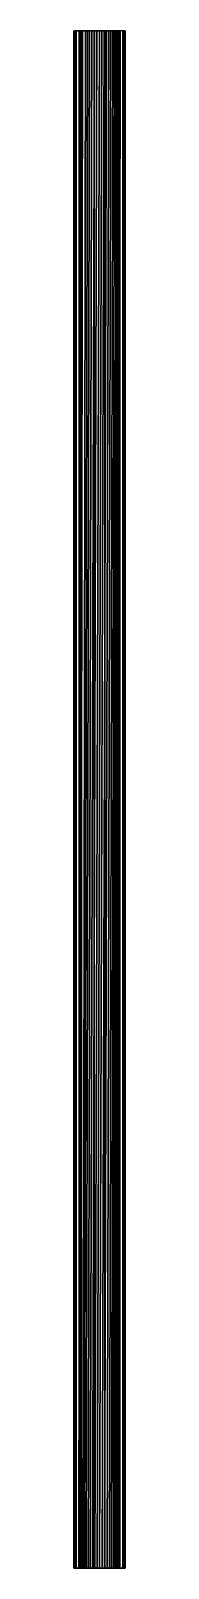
# Model space of a CAD drawing. Extents: x -7 to 7, y 0 to 430.
import ezdxf

# ---------------------------------------------------------------- set-up
doc = ezdxf.new("R2010")
doc.units = 0
doc.layers.get('0').update_dxf_attribs({"linetype": 'CONTINUOUS'})

# ---------------------------------------------------------------- blocks, each defined once
blk = doc.blocks.new('PERFIFF')
for p, q in [((8.47, 2.4), (8.46, 2.41)), ((8.46, 2.36), (22.96, 2.36)), ((8.46, 2.36), (8.46, 2.36)), ((8.46, 2.36), (8.46, 2.36)), ((8.46, 2.35), (8.46, 2.35)), ((8.46, 2.35), (8.46, 2.35)), ((8.46, 2.35), (8.46, 2.35)), ((8.46, 2.34), (8.46, 2.34)), ((8.46, 2.34), (8.46, 2.34)), ((8.46, 2.33), (8.46, 2.33)), ((8.47, 2.32), (8.46, 2.32)), ((8.49, 2.46), (8.47, 2.46)), ((8.48, 2.43), (8.47, 2.44)), ((8.47, 2.31), (8.47, 2.31)), ((8.47, 2.29), (8.47, 2.29)), ((8.47, 2.28), (8.47, 2.27)), ((8.47, 2.27), (8.47, 2.28)), ((8.47, 2.28), (8.49, 2.19)), ((8.47, 2.27), (8.47, 2.28)), ((8.47, 2.28), (8.49, 2.19)), ((8.48, 2.23), (8.48, 2.23)), ((8.51, 2.2), (8.49, 2.19)), ((8.49, 2.19), (8.49, 2.19)), ((8.49, 2.19), (8.49, 2.19)), ((8.49, 2.18), (8.49, 2.18)), ((8.49, 2.18), (8.49, 2.18)), ((8.49, 2.18), (8.49, 2.18)), ((8.49, 2.18), (8.49, 2.18)), ((8.49, 2.17), (8.49, 2.17)), ((8.49, 2.16), (8.49, 2.16)), ((8.5, 2.16), (8.5, 2.16)), ((8.5, 2.14), (8.5, 2.15)), ((8.5, 2.13), (8.51, 2.13)), ((8.51, 2.12), (8.51, 2.12)), ((8.51, 2.11), (8.51, 2.11)), ((8.51, 2.11), (8.51, 2.11)), ((8.51, 2.11), (8.52, 2.11)), ((8.52, 2.1), (8.52, 2.1)), ((8.52, 2.1), (8.52, 2.1)), ((8.52, 2.1), (8.52, 2.1)), ((8.52, 2.1), (8.52, 2.1)), ((8.54, 2.66), (22.89, 2.66)), ((8.55, 2.03), (22.87, 2.03)), ((8.57, 2.01), (8.58, 2.02)), ((8.58, 1.98), (8.6, 2.01)), ((8.62, 1.94), (8.64, 1.98)), ((8.65, 1.9), (8.68, 1.96)), ((8.7, 1.86), (8.73, 1.93)), ((8.74, 1.83), (8.78, 1.9)), ((8.79, 1.8), (8.83, 1.87)), ((8.84, 1.77), (8.88, 1.84)), ((8.89, 1.75), (8.93, 1.82)), ((8.94, 1.74), (8.97, 1.79)), ((8.99, 1.72), (9.01, 1.77)), ((9.02, 1.72), (9.04, 1.75)), ((9.06, 1.71), (9.07, 1.74)), ((9.08, 1.71), (9.09, 1.73)), ((9.11, 3.01), (22.31, 3.01)), ((9.11, 1.71), (14.21, 1.71)), ((9.88, 3.01), (9.87, 3.09)), ((10.37, 3.01), (10.35, 3.14)), ((11.16, 3.01), (11.15, 3.21)), ((11.54, 3.01), (11.52, 3.24)), ((11.99, 3.01), (11.99, 3.27)), ((12.55, 3.01), (12.53, 3.31)), ((13.11, 3.01), (13.1, 3.33)), ((13.81, 3.01), (13.8, 3.36)), ((14.21, 1.71), (17.21, 1.71)), ((14.39, 3.01), (14.38, 3.38)), ((15.01, 3.01), (15.01, 3.39)), ((15.71, 3.01), (15.71, 3.39)), ((16.44, 3.01), (16.44, 3.39)), ((17.09, 3.01), (17.1, 3.38)), ((17.21, 1.71), (22.31, 1.71)), ((17.82, 3.01), (17.83, 3.35)), ((18.54, 3.01), (18.56, 3.32)), ((19.06, 3.01), (19.08, 3.3)), ((19.65, 3.01), (19.67, 3.26)), ((20.07, 3.01), (20.09, 3.23)), ((20.44, 3.01), (20.46, 3.2)), ((20.68, 3.01), (20.7, 3.18)), ((20.92, 3.01), (20.93, 3.16)), ((22.35, 2.99), (22.36, 3.01)), ((22.38, 2.97), (22.4, 3.01)), ((22.42, 2.95), (22.45, 3)), ((22.45, 2.93), (22.48, 2.99)), ((22.48, 2.91), (22.52, 2.98)), ((22.51, 2.89), (22.55, 2.97)), ((22.53, 2.88), (22.58, 2.96)), ((22.56, 2.86), (22.6, 2.94)), ((22.59, 2.85), (22.63, 2.93)), ((22.62, 2.83), (22.67, 2.9)), ((22.65, 2.81), (22.7, 2.88)), ((22.68, 2.79), (22.73, 2.86)), ((22.7, 2.78), (22.76, 2.84)), ((22.72, 2.77), (22.77, 2.82)), ((22.74, 2.75), (22.79, 2.8)), ((22.75, 2.74), (22.8, 2.79)), ((22.77, 2.73), (22.82, 2.77)), ((22.79, 2.72), (22.83, 2.75)), ((22.81, 2.71), (22.84, 2.74)), ((22.82, 2.7), (22.85, 2.72)), ((22.84, 2.69), (22.87, 2.7)), ((22.86, 2.68), (22.88, 2.69)), ((22.87, 2.67), (22.88, 2.68)), ((9.96, -1.24), (21.46, -1.24)), ((9.96, -1.24), (9.96, -2.18)), ((21.43, -1.03), (9.99, -1.05)), ((10.02, -0.97), (10.03, -0.97)), ((10.08, -0.86), (21.35, -0.87)), ((10.09, -0.85), (10.09, -0.85)), ((10.11, -0.84), (10.1, -0.83)), ((10.13, -0.82), (10.12, -0.81)), ((10.16, -0.79), (10.15, -0.78)), ((10.19, -0.76), (10.18, -0.75)), ((10.21, -0.74), (10.2, -0.73)), ((10.22, -0.73), (10.22, -0.72)), ((10.23, -0.71), (10.23, -0.71)), ((10.25, -0.7), (21.19, -0.71)), ((10.36, -0.64), (21.06, -0.64)), ((10.43, -0.61), (10.61, -0.59)), ((14.21, -0.59), (10.61, -0.59)), ((14.21, -0.59), (10.61, -0.59)), ((14.21, -0.59), (17.21, -0.59)), ((14.21, -0.59), (14.21, -0.61)), ((17.21, -0.59), (20.81, -0.59)), ((17.21, -0.59), (20.81, -0.59)), ((17.21, -0.59), (17.21, -0.61)), ((20.99, -0.61), (20.81, -0.59)), ((21.46, -1.24), (21.46, -2.18))]:
    blk.add_line(p, q)
at = {"extrusion": (0, 1, -2e-16)}
for p, q in [((14.21, -0.59), (14.21, 1.71)), ((17.21, -0.59), (17.21, 1.71))]:
    blk.add_line(p, q, dxfattribs=at)
for centre, radius, start, end in [((9.11, 2.36), 0.65, 90, 270), ((15.71, -53.76), 57.16, 83.3691, 96.6309), ((22.31, 2.36), 0.65, 270, 90)]:
    blk.add_arc(centre, radius, start, end)
for points in [[(8.46, 2.36), (8.54, 2.66), (22.89, 2.66), (22.96, 2.36)], [(8.47, 2.4), (8.46, 2.41), (8.47, 2.44), (8.48, 2.43)], [(8.46, 2.36), (8.46, 2.41), (8.47, 2.4), (8.46, 2.36)], [(8.55, 2.03), (8.46, 2.36), (22.96, 2.36), (22.87, 2.03)], [(8.51, 2.2), (8.49, 2.19), (8.46, 2.36), (8.51, 2.2)], [(8.47, 2.28), (8.47, 2.27), (8.46, 2.36), (8.47, 2.28)], [(8.47, 2.31), (8.47, 2.31), (8.46, 2.32), (8.47, 2.32)], [(8.47, 2.48), (8.48, 2.5), (8.5, 2.5), (8.49, 2.48)], [(8.49, 2.46), (8.47, 2.46), (8.47, 2.48), (8.49, 2.48)], [(8.48, 2.43), (8.47, 2.44), (8.47, 2.46), (8.49, 2.46)], [(8.47, 2.28), (8.47, 2.29), (8.47, 2.29), (8.47, 2.27)], [(8.48, 2.23), (8.48, 2.23), (8.47, 2.27), (8.47, 2.28)], [(8.5, 2.52), (8.48, 2.53), (8.49, 2.54), (8.51, 2.54)], [(8.5, 2.5), (8.48, 2.5), (8.48, 2.53), (8.5, 2.52)], [(8.49, 2.19), (8.48, 2.23), (8.48, 2.23), (8.49, 2.19)], [(8.51, 2.56), (8.49, 2.56), (8.5, 2.58), (8.51, 2.57)], [(8.51, 2.54), (8.49, 2.54), (8.49, 2.56), (8.51, 2.56)], [(8.51, 2.2), (8.49, 2.19), (8.55, 2.03), (8.51, 2.2)], [(8.52, 2.1), (8.52, 2.1), (8.49, 2.19), (8.52, 2.1)], [(8.52, 2.59), (8.5, 2.59), (8.51, 2.61), (8.52, 2.61)], [(8.51, 2.57), (8.5, 2.58), (8.5, 2.59), (8.52, 2.59)], [(8.55, 2.03), (8.52, 2.1), (8.52, 2.1), (8.55, 2.03)], [(8.55, 2.03), (8.52, 2.1), (8.55, 2.04)], [(8.53, 2.64), (8.53, 2.64), (8.54, 2.66), (8.53, 2.64)], [(22.89, 2.66), (8.54, 2.66), (9.11, 3.01), (22.31, 3.01)], [(8.54, 2.66), (8.56, 2.71), (8.58, 2.69), (8.54, 2.66)], [(9.11, 1.71), (8.55, 2.03), (22.87, 2.03), (22.31, 1.71)], [(8.57, 2.01), (8.55, 2.03), (8.58, 2.02), (8.57, 2.01)], [(8.58, 2.69), (8.56, 2.71), (8.58, 2.74), (8.61, 2.7)], [(8.58, 1.98), (8.57, 2.01), (8.58, 2.02), (8.6, 2.01)], [(8.61, 2.7), (8.58, 2.74), (8.61, 2.77), (8.64, 2.72)], [(8.62, 1.94), (8.58, 1.98), (8.6, 2.01), (8.64, 1.98)], [(8.64, 2.72), (8.61, 2.77), (8.63, 2.8), (8.67, 2.74)], [(8.65, 1.9), (8.62, 1.94), (8.64, 1.98), (8.68, 1.96)], [(8.67, 2.74), (8.63, 2.8), (8.66, 2.83), (8.7, 2.76)], [(8.7, 1.86), (8.65, 1.9), (8.68, 1.96), (8.73, 1.93)], [(8.7, 2.76), (8.66, 2.83), (8.68, 2.85), (8.73, 2.78)], [(8.73, 2.78), (8.68, 2.85), (8.72, 2.88), (8.77, 2.8)], [(8.74, 1.83), (8.7, 1.86), (8.73, 1.93), (8.78, 1.9)], [(8.77, 2.8), (8.72, 2.88), (8.76, 2.91), (8.81, 2.83)], [(8.79, 1.8), (8.74, 1.83), (8.78, 1.9), (8.83, 1.87)], [(8.81, 2.83), (8.76, 2.91), (8.81, 2.93), (8.85, 2.85)], [(8.84, 1.77), (8.79, 1.8), (8.83, 1.87), (8.88, 1.84)], [(8.85, 2.85), (8.81, 2.93), (8.86, 2.96), (8.9, 2.88)], [(8.89, 1.75), (8.84, 1.77), (8.88, 1.84), (8.93, 1.82)], [(8.9, 2.88), (8.86, 2.96), (8.9, 2.97), (8.94, 2.91)], [(8.94, 1.74), (8.89, 1.75), (8.93, 1.82), (8.97, 1.79)], [(8.94, 2.91), (8.9, 2.97), (8.92, 2.98), (8.96, 2.92)], [(8.96, 2.92), (8.92, 2.98), (8.95, 2.99), (8.98, 2.93)], [(8.99, 1.72), (8.94, 1.74), (8.97, 1.79), (9.01, 1.77)], [(8.98, 2.93), (8.95, 2.99), (8.98, 3), (9.01, 2.95)], [(9.01, 2.95), (8.98, 3), (9.01, 3), (9.03, 2.96)], [(9.02, 1.72), (8.99, 1.72), (9.01, 1.77), (9.04, 1.75)], [(9.03, 2.96), (9.01, 3), (9.03, 3.01), (9.05, 2.97)], [(9.06, 1.71), (9.02, 1.72), (9.04, 1.75), (9.07, 1.74)], [(9.05, 2.97), (9.03, 3.01), (9.05, 3.01), (9.07, 2.98)], [(9.07, 2.98), (9.05, 3.01), (9.07, 3.01), (9.08, 2.99)], [(9.08, 1.71), (9.06, 1.71), (9.07, 1.74), (9.09, 1.73)], [(9.08, 2.99), (9.07, 3.01), (9.08, 3.01), (9.09, 3)], [(9.08, 3.01), (9.1, 3.01), (9.1, 3), (9.09, 3)], [(9.11, 1.71), (9.08, 1.71), (9.09, 1.73), (9.11, 1.71)], [(9.1, 3), (9.1, 3.01), (9.11, 3.01), (9.1, 3)], [(9.88, 3.01), (9.11, 3.01), (9.87, 3.09), (9.88, 3.01)], [(9.88, 3.01), (9.87, 3.09), (10.35, 3.14), (10.37, 3.01)], [(10.37, 3.01), (10.35, 3.14), (11.15, 3.21), (11.16, 3.01)], [(11.16, 3.01), (11.15, 3.21), (11.52, 3.24), (11.54, 3.01)], [(11.99, 3.01), (11.54, 3.01), (11.52, 3.24), (11.99, 3.27)], [(12.55, 3.01), (11.99, 3.01), (11.99, 3.27), (12.53, 3.31)], [(13.11, 3.01), (12.55, 3.01), (12.53, 3.31), (13.1, 3.33)], [(13.81, 3.01), (13.11, 3.01), (13.1, 3.33), (13.8, 3.36)], [(14.39, 3.01), (13.81, 3.01), (13.8, 3.36), (14.38, 3.38)], [(14.21, 1.71), (17.21, 1.71), (17.21, -0.59), (14.21, -0.59)], [(15.01, 3.01), (14.39, 3.01), (14.38, 3.38), (15.01, 3.39)], [(15.71, 3.01), (15.01, 3.01), (15.01, 3.39), (15.71, 3.39)], [(16.44, 3.01), (15.71, 3.01), (15.71, 3.39), (16.44, 3.39)], [(17.09, 3.01), (16.44, 3.01), (16.44, 3.39), (17.1, 3.38)], [(17.82, 3.01), (17.09, 3.01), (17.1, 3.38), (17.83, 3.35)], [(18.54, 3.01), (17.82, 3.01), (17.83, 3.35), (18.56, 3.32)], [(19.06, 3.01), (18.54, 3.01), (18.56, 3.32), (19.08, 3.3)], [(19.65, 3.01), (19.06, 3.01), (19.08, 3.3), (19.67, 3.26)], [(20.07, 3.01), (19.65, 3.01), (19.67, 3.26), (20.09, 3.23)], [(20.44, 3.01), (20.07, 3.01), (20.09, 3.23), (20.46, 3.2)], [(20.68, 3.01), (20.44, 3.01), (20.46, 3.2), (20.7, 3.18)], [(20.92, 3.01), (20.68, 3.01), (20.7, 3.18), (20.93, 3.16)], [(22.31, 3.01), (20.92, 3.01), (20.93, 3.16), (22.31, 3.01)], [(22.35, 2.99), (22.31, 3.01), (22.36, 3.01), (22.35, 2.99)], [(22.33, 1.72), (22.33, 1.71), (22.31, 1.71), (22.33, 1.72)], [(22.34, 1.73), (22.34, 1.71), (22.33, 1.71), (22.33, 1.72)], [(22.35, 1.73), (22.36, 1.71), (22.34, 1.71), (22.34, 1.73)], [(22.38, 2.97), (22.35, 2.99), (22.36, 3.01), (22.4, 3.01)], [(22.37, 1.74), (22.38, 1.72), (22.36, 1.71), (22.35, 1.73)], [(22.38, 1.75), (22.4, 1.72), (22.38, 1.72), (22.37, 1.74)], [(22.42, 2.95), (22.38, 2.97), (22.4, 3.01), (22.45, 3)], [(22.4, 1.76), (22.42, 1.72), (22.4, 1.72), (22.38, 1.75)], [(22.43, 1.78), (22.45, 1.73), (22.42, 1.72), (22.4, 1.76)], [(22.45, 2.93), (22.42, 2.94), (22.45, 3), (22.48, 2.99)], [(22.45, 1.79), (22.49, 1.74), (22.45, 1.73), (22.43, 1.78)], [(22.48, 2.91), (22.45, 2.92), (22.48, 2.99), (22.52, 2.98)], [(22.48, 1.81), (22.52, 1.74), (22.49, 1.74), (22.45, 1.79)], [(22.48, 2.91), (22.52, 2.98), (22.55, 2.97), (22.51, 2.89)], [(22.51, 1.82), (22.54, 1.75), (22.52, 1.74), (22.48, 1.81)], [(22.53, 2.88), (22.51, 2.89), (22.55, 2.97), (22.58, 2.96)], [(22.54, 1.84), (22.58, 1.77), (22.54, 1.75), (22.51, 1.82)], [(22.56, 2.86), (22.53, 2.88), (22.58, 2.96), (22.6, 2.94)], [(22.58, 1.86), (22.62, 1.79), (22.58, 1.77), (22.54, 1.84)], [(22.59, 2.85), (22.56, 2.86), (22.6, 2.94), (22.63, 2.93)], [(22.63, 1.89), (22.67, 1.82), (22.62, 1.79), (22.58, 1.86)], [(22.62, 2.83), (22.59, 2.84), (22.63, 2.93), (22.67, 2.9)], [(22.65, 2.81), (22.62, 2.83), (22.67, 2.9), (22.7, 2.88)], [(22.68, 1.92), (22.72, 1.85), (22.67, 1.82), (22.63, 1.89)], [(22.68, 2.79), (22.65, 2.81), (22.7, 2.88), (22.73, 2.86)], [(22.7, 2.78), (22.68, 2.79), (22.73, 2.86), (22.76, 2.84)], [(22.72, 1.94), (22.75, 1.88), (22.72, 1.85), (22.68, 1.92)], [(22.72, 2.77), (22.7, 2.78), (22.76, 2.84), (22.77, 2.82)], [(22.74, 2.75), (22.72, 2.77), (22.77, 2.82), (22.79, 2.8)], [(22.76, 1.97), (22.79, 1.92), (22.75, 1.88), (22.72, 1.94)], [(22.75, 2.74), (22.74, 2.75), (22.79, 2.8), (22.8, 2.79)], [(22.77, 2.73), (22.75, 2.74), (22.8, 2.79), (22.82, 2.77)], [(22.78, 1.98), (22.81, 1.94), (22.79, 1.92), (22.76, 1.97)], [(22.79, 2.72), (22.77, 2.73), (22.82, 2.77), (22.83, 2.75)], [(22.81, 1.99), (22.83, 1.96), (22.81, 1.94), (22.78, 1.98)], [(22.81, 2.71), (22.79, 2.72), (22.83, 2.75), (22.84, 2.74)], [(22.82, 2.7), (22.81, 2.71), (22.84, 2.74), (22.85, 2.72)], [(22.83, 2), (22.84, 1.98), (22.83, 1.96), (22.81, 1.99)], [(22.84, 2.69), (22.82, 2.7), (22.85, 2.72), (22.87, 2.7)], [(22.84, 2.01), (22.85, 2), (22.84, 1.98), (22.83, 2)], [(22.86, 2.68), (22.84, 2.69), (22.87, 2.7), (22.88, 2.69)], [(22.85, 2.02), (22.86, 2.01), (22.85, 2), (22.84, 2.01)], [(22.86, 2.02), (22.86, 2.02), (22.86, 2.01), (22.85, 2.02)], [(22.87, 2.67), (22.86, 2.68), (22.88, 2.69), (22.88, 2.68)], [(22.87, 2.03), (22.86, 2.02), (22.86, 2.02), (22.87, 2.03)], [(22.89, 2.66), (22.87, 2.67), (22.88, 2.68), (22.89, 2.66)], [(22.88, 2.05), (22.88, 2.05), (22.88, 2.04), (22.87, 2.04)], [(22.87, 2.04), (22.88, 2.04), (22.87, 2.03), (22.87, 2.04)], [(22.89, 2.09), (22.9, 2.08), (22.89, 2.07), (22.88, 2.07)], [(22.88, 2.07), (22.89, 2.07), (22.89, 2.06), (22.88, 2.06)], [(22.89, 2.66), (22.89, 2.66), (22.89, 2.65), (22.89, 2.66)], [(22.89, 2.65), (22.89, 2.66), (22.9, 2.65), (22.89, 2.65)], [(22.89, 2.65), (22.9, 2.65), (22.9, 2.64), (22.89, 2.64)], [(22.89, 2.64), (22.9, 2.64), (22.91, 2.63), (22.9, 2.63)], [(22.9, 2.12), (22.92, 2.12), (22.91, 2.1), (22.89, 2.1)], [(22.89, 2.1), (22.91, 2.1), (22.9, 2.08), (22.89, 2.09)], [(22.9, 2.63), (22.91, 2.63), (22.91, 2.61), (22.9, 2.61)], [(22.9, 2.61), (22.91, 2.61), (22.92, 2.6), (22.91, 2.6)], [(22.91, 2.17), (22.93, 2.17), (22.92, 2.14), (22.9, 2.14)], [(22.9, 2.14), (22.92, 2.14), (22.92, 2.12), (22.9, 2.12)], [(22.91, 2.6), (22.92, 2.6), (22.92, 2.59), (22.91, 2.58)], [(22.91, 2.58), (22.92, 2.59), (22.93, 2.57), (22.91, 2.56)], [(22.91, 2.56), (22.93, 2.57), (22.93, 2.55), (22.92, 2.55)], [(22.92, 2.2), (22.94, 2.19), (22.93, 2.17), (22.91, 2.17)], [(22.92, 2.55), (22.93, 2.55), (22.94, 2.53), (22.92, 2.53)], [(22.92, 2.53), (22.94, 2.53), (22.95, 2.51), (22.93, 2.51)], [(22.93, 2.25), (22.95, 2.24), (22.94, 2.21), (22.92, 2.22)], [(22.92, 2.22), (22.94, 2.21), (22.94, 2.19), (22.92, 2.2)], [(22.93, 2.51), (22.95, 2.51), (22.95, 2.49), (22.93, 2.49)], [(22.93, 2.49), (22.95, 2.49), (22.95, 2.47), (22.94, 2.47)], [(22.94, 2.26), (22.95, 2.26), (22.95, 2.24), (22.93, 2.25)], [(22.94, 2.47), (22.95, 2.47), (22.95, 2.46), (22.94, 2.46)], [(22.94, 2.46), (22.95, 2.46), (22.96, 2.44), (22.94, 2.44)], [(22.94, 2.44), (22.96, 2.44), (22.96, 2.43), (22.95, 2.43)], [(22.95, 2.3), (22.96, 2.3), (22.96, 2.27), (22.94, 2.28)], [(22.94, 2.28), (22.96, 2.27), (22.95, 2.26), (22.94, 2.26)], [(22.95, 2.43), (22.96, 2.43), (22.96, 2.42), (22.95, 2.42)], [(22.95, 2.42), (22.96, 2.42), (22.96, 2.41), (22.95, 2.4)], [(22.96, 2.33), (22.96, 2.33), (22.96, 2.31), (22.95, 2.32)], [(22.95, 2.32), (22.96, 2.31), (22.96, 2.3), (22.95, 2.3)], [(22.96, 2.39), (22.96, 2.39), (22.96, 2.39), (22.96, 2.38)], [(22.96, 2.38), (22.96, 2.38), (22.96, 2.38), (22.96, 2.37)], [(22.96, 2.37), (22.96, 2.37), (22.96, 2.36), (22.96, 2.37)], [(22.96, 2.36), (22.96, 2.34), (22.96, 2.35), (22.96, 2.36)], [(21.46, -1.24), (9.96, -1.24), (9.99, -1.05), (21.43, -1.03)], [(9.96, -2.18), (9.96, -1.24), (21.46, -1.24), (21.46, -2.18)], [(21.43, -1.03), (9.99, -1.05), (10.08, -0.86), (21.35, -0.87)], [(10.03, -0.97), (9.99, -1.05), (10.02, -0.97), (10.03, -0.97)], [(10.03, -0.97), (10.02, -0.97), (10.08, -0.86), (10.03, -0.97)], [(21.35, -0.87), (10.08, -0.86), (10.25, -0.7), (21.19, -0.71)], [(10.09, -0.85), (10.09, -0.85), (10.1, -0.83), (10.11, -0.84)], [(10.11, -0.84), (10.1, -0.83), (10.12, -0.81), (10.13, -0.82)], [(10.13, -0.82), (10.12, -0.81), (10.15, -0.78), (10.16, -0.79)], [(10.16, -0.79), (10.15, -0.78), (10.18, -0.75), (10.19, -0.76)], [(10.19, -0.76), (10.18, -0.75), (10.2, -0.73), (10.21, -0.74)], [(10.21, -0.74), (10.2, -0.73), (10.22, -0.72), (10.22, -0.73)], [(10.23, -0.71), (10.23, -0.71), (10.25, -0.7), (10.23, -0.71)], [(21.19, -0.71), (10.25, -0.7), (10.36, -0.64), (21.06, -0.64)], [(21.06, -0.64), (10.36, -0.64), (10.43, -0.61), (20.99, -0.61)], [(10.43, -0.61), (10.61, -0.59), (14.21, -0.59), (14.21, -0.61)], [(17.21, -0.61), (14.21, -0.61), (14.21, -0.59), (17.21, -0.59)], [(17.21, -0.61), (17.21, -0.59), (20.81, -0.59), (20.99, -0.61)]]:
    blk.add_3dface(points)

msp = doc.modelspace()

# ---------------------------------------------------------------- linework, layer by layer
for p, q in [((-7.25, 430, 4.54), (-7.25, 0, 4.54)), ((-6.6, 0, 5.19), (-6.6, 430, 5.19)), ((-5.75, 0), (-5.75, 430)), ((-5.75, 0, 0.94), (-5.75, 430, 0.94)), ((-5.72, 430, 1.15), (-5.72, 0, 1.13)), ((-5.63, 0, 1.32), (-5.63, 430, 1.32)), ((-5.48, 430, 1.47), (-5.46, 0, 1.48)), ((-5.36, 0, 1.54), (-5.35, 430, 1.55)), ((-5.1, 0, 1.59), (-5.1, 430, 1.59)), ((-1.5, 0, 1.59), (-1.5, 430, 1.59)), ((-1.5, 0, 3.89), (-1.5, 430, 3.89)), ((1.5, 0, 1.59), (1.5, 430, 1.59)), ((1.5, 0, 3.89), (1.5, 430, 3.89)), ((5.1, 0, 1.59), (5.1, 430, 1.59)), ((5.28, 430, 1.57), (5.35, 0, 1.55)), ((5.46, 430, 1.48), (5.48, 0, 1.47)), ((5.63, 430, 1.33), (5.63, 0, 1.32)), ((5.72, 0, 1.15), (5.72, 430, 1.13)), ((5.75, 0, 0.94), (5.75, 430, 0.94)), ((5.75, 0), (5.75, 430)), ((6.6, 0, 5.19), (6.6, 430, 5.19)), ((6.77, 430, 3.92), (6.77, 0, 3.92)), ((7.04, 0, 4.07), (7.02, 430, 4.05)), ((7.16, 430, 4.21), (7.16, 0, 4.21)), ((7.18, 0, 4.84), (7.18, 430, 4.84)), ((7.25, 0, 4.54), (7.25, 430, 4.54))]:
    msp.add_line(p, q)
at = {"extrusion": (0, -1, 1e-16)}
for p, q in [((-5.46, 0, 1.39), (-5.46, 0, 1.39)), ((-5.1, 0, 1.39), (-5.1, 0, 1.39)), ((-1.5, 0, 1.59), (-5.1, 0, 1.59)), ((1.5, 0, 1.59), (5.1, 0, 1.59))]:
    msp.add_line(p, q, dxfattribs=at)
for points in [[(-7.22, 430, 4.73), (-7.24, 430, 4.68), (-7.25, 0, 4.62), (-7.24, 0, 4.67)], [(-7.24, 430, 4.68), (-7.24, 430, 4.63), (-7.25, 0, 4.59), (-7.25, 0, 4.62)], [(-7.24, 430, 4.63), (-7.25, 430, 4.54), (-7.25, 0, 4.54), (-7.25, 0, 4.59)], [(-7.25, 0, 4.54), (-7.25, 0, 4.53), (-7.25, 430, 4.53), (-7.25, 430, 4.54)], [(-7.25, 430, 4.53), (-7.25, 430, 4.5), (-7.25, 0, 4.5), (-7.25, 0, 4.53)], [(-7.25, 0, 4.5), (-7.25, 0, 4.49), (-7.24, 430, 4.46), (-7.25, 430, 4.5)], [(-7.24, 430, 4.46), (-7.24, 430, 4.42), (-7.24, 0, 4.46), (-7.25, 0, 4.49)], [(-7.2, 430, 4.78), (-7.22, 430, 4.73), (-7.24, 0, 4.67), (-7.22, 0, 4.73)], [(-7.24, 0, 4.46), (-7.24, 0, 4.41), (-7.23, 430, 4.37), (-7.24, 430, 4.42)], [(-7.23, 430, 4.37), (-7.21, 430, 4.32), (-7.23, 0, 4.37), (-7.24, 0, 4.41)], [(-7.06, 0, 4.08), (-7.02, 0, 4.05), (-7.24, 430, 4.68)], [(-7.21, 430, 4.32), (-7.19, 430, 4.28), (-7.19, 0, 4.28), (-7.23, 0, 4.37)], [(-7.19, 430, 4.83), (-7.2, 430, 4.78), (-7.22, 0, 4.73), (-7.21, 0, 4.77)], [(-7.18, 430, 4.84), (-7.19, 430, 4.83), (-7.21, 0, 4.77), (-7.18, 0, 4.84)], [(-7.19, 430, 4.28), (-7.18, 430, 4.25), (-7.18, 0, 4.25), (-7.19, 0, 4.28)], [(-7.13, 430, 4.92), (-7.15, 430, 4.89), (-7.18, 0, 4.84), (-7.13, 0, 4.92)], [(-7.18, 430, 4.84), (-7.17, 430, 4.86), (-7.16, 0, 4.87), (-7.18, 0, 4.84)], [(-7.18, 0, 4.25), (-7.16, 0, 4.21), (-7.17, 430, 4.23), (-7.18, 430, 4.25)], [(-7.17, 430, 4.23), (-7.16, 430, 4.21), (-7.16, 0, 4.21), (-7.18, 0, 4.25)], [(-7.17, 430, 4.86), (-7.15, 430, 4.89), (-7.15, 0, 4.88), (-7.13, 0, 4.92)], [(-7.14, 430, 4.18), (-7.16, 430, 4.21), (-7.16, 0, 4.21), (-7.13, 0, 4.17)], [(-7.13, 0, 4.17), (-7.1, 0, 4.12), (-7.11, 430, 4.14), (-7.14, 430, 4.18)], [(-7.08, 0, 4.98), (-7.13, 0, 4.92), (-7.13, 430, 4.92), (-7.1, 430, 4.95)], [(-7.11, 430, 4.14), (-7.07, 430, 4.1), (-7.06, 0, 4.08), (-7.1, 0, 4.12)], [(-7.08, 430, 4.99), (-7.1, 430, 4.95), (-7.08, 0, 4.98), (-7.03, 0, 5.03)], [(-6.99, 0, 5.06), (-7.03, 0, 5.03), (-7.08, 430, 4.99), (-7.06, 430, 5)], [(-7.04, 430, 4.07), (-7.07, 430, 4.1), (-7.02, 0, 4.05), (-6.97, 0, 4.01)], [(-7.02, 430, 5.04), (-7.06, 430, 5), (-6.99, 0, 5.06), (-6.91, 0, 5.12)], [(-6.97, 0, 4.01), (-6.92, 0, 3.98), (-7, 430, 4.04), (-7.04, 430, 4.07)], [(-6.85, 0, 5.14), (-6.91, 0, 5.12), (-7.02, 430, 5.04), (-6.99, 430, 5.06)], [(-6.96, 430, 4), (-7, 430, 4.04), (-6.92, 0, 3.98), (-6.87, 0, 3.95)], [(-6.99, 430, 5.06), (-6.92, 430, 5.11), (-6.79, 0, 5.17), (-6.85, 0, 5.14)], [(-6.91, 430, 3.97), (-6.96, 430, 4), (-6.87, 0, 3.95), (-6.82, 0, 3.93)], [(-6.92, 430, 5.11), (-6.86, 430, 5.14), (-6.74, 0, 5.18), (-6.79, 0, 5.17)], [(-6.82, 0, 3.93), (-6.77, 0, 3.92), (-6.83, 430, 3.94), (-6.91, 430, 3.97)], [(-6.86, 430, 5.14), (-6.8, 430, 5.16), (-6.68, 0, 5.19), (-6.74, 0, 5.18)], [(-6.77, 430, 3.92), (-6.83, 430, 3.94), (-6.69, 0, 3.9), (-6.77, 0, 3.92)], [(-6.64, 0, 5.19), (-6.68, 0, 5.19), (-6.8, 430, 5.16), (-6.74, 430, 5.18)], [(-6.69, 0, 3.9), (-6.63, 0, 3.9), (-6.71, 430, 3.9), (-6.77, 430, 3.92)], [(-6.62, 0, 5.19), (-6.64, 0, 5.19), (-6.74, 430, 5.18), (-6.65, 430, 5.19)], [(-6.67, 430, 3.9), (-6.63, 430, 3.9), (-6.6, 0, 3.89), (-6.63, 0, 3.9)], [(-6.6, 0, 5.19), (-6.62, 0, 5.19), (-6.65, 430, 5.19), (-6.6, 430, 5.19)], [(-6.6, 430, 3.89), (-6.63, 430, 3.9), (-6.6, 0, 3.89), (-6.63, 0, 3.9)], [(-6.6, 430, 5.19), (-5.22, 430, 5.34), (-5.85, 0, 5.28), (-6.6, 0, 5.19)], [(-6.6, 0, 3.89), (6.6, 0, 3.89), (6.6, 430, 3.89), (-6.6, 430, 3.89)], [(-5.22, 430, 5.34), (-4.75, 430, 5.38), (-5.36, 0, 5.33), (-5.85, 0, 5.28)], [(-5.75, 0, 0.94), (-5.75, 430, 0.94), (-5.72, 430, 1.15), (-5.72, 0, 1.13)], [(-5.75, 0, 0), (-5.75, 430), (-5.75, 430, 0.94), (-5.75, 0, 0.94)], [(-5.75, 0), (5.75, 0), (5.75, 430), (-5.75, 430)], [(-5.72, 0, 1.13), (-5.72, 430, 1.15), (-5.63, 430, 1.32), (-5.63, 0, 1.32)], [(-5.63, 0, 1.32), (-5.63, 430, 1.32), (-5.48, 430, 1.47), (-5.46, 0, 1.48)], [(-5.46, 0, 1.48), (-5.48, 430, 1.47), (-5.35, 430, 1.55), (-5.36, 0, 1.54)], [(-5.35, 430, 1.55), (-5.1, 430, 1.59), (-5.1, 0, 1.59), (-5.36, 0, 1.54)], [(-4.75, 430, 5.38), (-3.96, 430, 5.44), (-4.57, 0, 5.39), (-5.36, 0, 5.33)], [(5.1, 430, 1.59), (5.1, 0, 1.59), (-5.1, 0, 1.59), (-5.1, 430, 1.59)], [(-3.96, 430, 5.44), (-3.36, 430, 5.48), (-4.19, 0, 5.42), (-4.57, 0, 5.39)], [(-3.36, 430, 5.48), (-2.85, 430, 5.51), (-3.72, 0, 5.46), (-4.19, 0, 5.42)], [(-2.85, 430, 5.51), (-2.12, 430, 5.54), (-3.18, 0, 5.49), (-3.72, 0, 5.46)], [(-2.12, 430, 5.54), (-1.39, 430, 5.56), (-2.62, 0, 5.52), (-3.18, 0, 5.49)], [(-1.39, 430, 5.56), (-0.73, 430, 5.57), (-1.92, 0, 5.54), (-2.62, 0, 5.52)], [(-0.73, 430, 5.57), (0, 430, 5.58), (-1.33, 0, 5.56), (-1.92, 0, 5.54)], [(-1.5, 430, 1.59), (-1.5, 430, 3.89), (-1.5, 0, 3.89), (-1.5, 0, 1.59)], [(0, 430, 5.58), (0.7, 430, 5.57), (-0.7, 0, 5.57), (-1.33, 0, 5.56)], [(0.7, 430, 5.57), (1.33, 430, 5.56), (0, 0, 5.58), (-0.7, 0, 5.57)], [(1.33, 430, 5.56), (1.92, 430, 5.54), (0.73, 0, 5.57), (0, 0, 5.58)], [(1.92, 430, 5.54), (2.62, 430, 5.52), (1.39, 0, 5.56), (0.73, 0, 5.57)], [(2.62, 430, 5.52), (3.18, 430, 5.49), (2.12, 0, 5.54), (1.39, 0, 5.56)], [(1.5, 0, 1.59), (1.5, 0, 3.89), (1.5, 430, 3.89), (1.5, 430, 1.6)], [(3.18, 430, 5.49), (3.72, 430, 5.46), (2.85, 0, 5.51), (2.12, 0, 5.54)], [(3.72, 430, 5.46), (4.19, 430, 5.42), (3.36, 0, 5.48), (2.85, 0, 5.51)], [(4.19, 430, 5.42), (4.57, 430, 5.39), (3.96, 0, 5.44), (3.36, 0, 5.48)], [(4.19, 430, 5.42), (4.57, 430, 5.39), (4.38, 0, 5.41), (3.96, 0, 5.44)], [(4.57, 430, 5.39), (5.36, 430, 5.33), (4.75, 0, 5.38), (4.38, 0, 5.41)], [(4.57, 430, 5.39), (4.75, 0, 5.38), (4.98, 0, 5.36), (5.36, 430, 5.33)], [(5.22, 0, 5.34), (4.98, 0, 5.36), (5.36, 430, 5.33), (5.85, 430, 5.28)], [(5.28, 430, 1.57), (5.35, 0, 1.55), (5.1, 0, 1.59), (5.1, 430, 1.59)], [(6.6, 430, 5.19), (5.85, 430, 5.28), (5.22, 0, 5.34), (6.6, 0, 5.19)], [(5.48, 0, 1.47), (5.35, 0, 1.55), (5.28, 430, 1.57), (5.46, 430, 1.48)], [(5.63, 0, 1.32), (5.48, 0, 1.47), (5.46, 430, 1.48), (5.63, 430, 1.32)], [(5.72, 0, 1.15), (5.63, 0, 1.32), (5.63, 430, 1.33), (5.72, 430, 1.13)], [(5.75, 0, 0.94), (5.72, 0, 1.15), (5.72, 430, 1.13), (5.75, 430, 0.94)], [(5.75, 0), (5.75, 0, 0.94), (5.75, 430, 0.94), (5.75, 430, 0)], [(6.77, 0, 5.17), (6.69, 0, 5.19), (6.69, 430.01, 5.19), (6.6, 430, 5.19)], [(6.64, 430, 5.19), (6.6, 430, 5.19), (6.77, 0, 5.17), (6.84, 0, 5.15)], [(6.69, 0, 5.19), (6.6, 0, 5.19), (6.6, 430, 5.19), (6.63, 430, 5.19)], [(6.62, 0, 3.89), (6.65, 0, 3.9), (6.63, 430, 3.9), (6.6, 430, 3.89)], [(6.6, 0, 3.89), (6.62, 0, 3.89), (6.62, 254.5, 3.89), (6.63, 430, 3.9)], [(6.65, 0, 3.9), (6.69, 0, 3.9), (6.65, 430, 3.9), (6.63, 430, 3.9)], [(6.68, 430, 5.19), (6.64, 430, 5.19), (6.84, 0, 5.15), (6.89, 0, 5.13)], [(6.69, 0, 3.9), (6.74, 0, 3.91), (6.65, 430, 3.9), (6.69, 430, 3.9)], [(6.74, 430, 5.18), (6.68, 430, 5.19), (6.89, 0, 5.13), (6.96, 0, 5.09)], [(6.74, 0, 3.91), (6.77, 0, 3.92), (6.72, 430, 3.91), (6.69, 430, 3.9)], [(6.83, 0, 3.94), (6.77, 0, 3.92), (6.77, 430, 3.92), (6.72, 430, 3.91)], [(6.79, 430, 5.17), (6.74, 430, 5.18), (6.96, 0, 5.09), (7.02, 0, 5.04)], [(6.83, 0, 3.94), (6.86, 0, 3.95), (6.82, 430, 3.93), (6.77, 430, 3.92)], [(6.85, 430, 5.14), (6.79, 430, 5.17), (7.02, 0, 5.04), (7.06, 0, 5)], [(6.82, 430, 3.93), (6.87, 430, 3.95), (6.86, 0, 3.95), (6.91, 0, 3.97)], [(6.95, 430, 5.09), (6.85, 430, 5.14), (7.06, 0, 5), (7.09, 0, 4.97)], [(6.86, 0, 3.95), (6.91, 0, 3.97), (6.92, 430, 3.98), (6.87, 430, 3.95)], [(6.87, 430, 3.95), (6.92, 430, 3.98), (7, 0, 4.04), (6.96, 0, 4)], [(6.91, 0, 3.97), (6.96, 0, 4), (6.97, 430, 4.01), (6.92, 430, 3.98)], [(6.92, 430, 3.98), (7.02, 430, 4.05), (7.07, 0, 4.1), (7.04, 0, 4.07)], [(7, 0, 4.04), (7.04, 0, 4.07), (6.97, 430, 4.01), (6.92, 430, 3.98)], [(7.03, 430, 5.03), (6.95, 430, 5.09), (7.09, 0, 4.97), (7.12, 0, 4.94)], [(7.07, 0, 4.1), (7.11, 0, 4.14), (7.1, 430, 4.12), (7.02, 430, 4.05)], [(7.08, 430, 4.98), (7.03, 430, 5.03), (7.12, 0, 4.94), (7.14, 0, 4.9)], [(7.13, 430, 4.92), (7.08, 430, 4.98), (7.14, 0, 4.9), (7.16, 0, 4.87)], [(7.1, 430, 4.12), (7.13, 430, 4.17), (7.14, 0, 4.18), (7.11, 0, 4.14)], [(7.15, 430, 4.89), (7.13, 430, 4.92), (7.16, 0, 4.87), (7.17, 0, 4.86)], [(7.16, 0, 4.21), (7.14, 0, 4.18), (7.13, 430, 4.17), (7.16, 430, 4.21)], [(7.15, 430, 4.89), (7.17, 0, 4.86), (7.18, 0, 4.84), (7.18, 430, 4.84)], [(7.16, 430, 4.21), (7.23, 430, 4.37), (7.2, 0, 4.3), (7.18, 0, 4.25)], [(7.16, 0, 4.21), (7.18, 0, 4.25), (7.23, 430, 4.37), (7.16, 430, 4.21)], [(7.18, 0, 4.84), (7.19, 0, 4.83), (7.21, 430, 4.77), (7.18, 430, 4.84)], [(7.19, 0, 4.83), (7.2, 0, 4.78), (7.22, 430, 4.73), (7.21, 430, 4.77)], [(7.2, 0, 4.78), (7.22, 0, 4.73), (7.24, 430, 4.67), (7.22, 430, 4.73)], [(7.24, 430, 4.41), (7.23, 430, 4.37), (7.2, 0, 4.3), (7.22, 0, 4.35)], [(7.24, 0, 4.68), (7.22, 0, 4.73), (7.24, 430, 4.67), (7.25, 430, 4.59)], [(7.24, 430, 4.46), (7.24, 430, 4.41), (7.22, 0, 4.35), (7.23, 0, 4.39)], [(7.25, 430, 4.49), (7.24, 430, 4.46), (7.23, 0, 4.39), (7.24, 0, 4.44)], [(7.24, 0, 4.68), (7.24, 0, 4.63), (7.24, 430, 4.63), (7.24, 430, 4.64)], [(7.25, 0, 4.59), (7.24, 0, 4.63), (7.24, 430, 4.63), (7.24, 430, 4.62)], [(7.25, 430, 4.51), (7.25, 430, 4.49), (7.24, 0, 4.44), (7.25, 0, 4.48)], [(7.25, 0, 4.59), (7.25, 0, 4.57), (7.25, 430, 4.57), (7.25, 430, 4.59)], [(7.25, 0, 4.54), (7.25, 0, 4.57), (7.25, 430, 4.57), (7.25, 430, 4.54)], [(7.25, 0, 4.54), (7.25, 0, 4.52), (7.25, 430, 4.53), (7.25, 430, 4.54)], [(7.25, 430, 4.52), (7.25, 430, 4.53), (7.25, 0, 4.52), (7.25, 0, 4.5)], [(7.25, 430, 4.52), (7.25, 430, 4.51), (7.25, 0, 4.48), (7.25, 0, 4.5)]]:
    msp.add_3dface(points)

# ---------------------------------------------------------------- block references
at = {"extrusion": (-2e-16, -1, 1.8604e-12)}
msp.add_blockref('PERFIFF', (-15.71, 2.18), dxfattribs=at)

doc.saveas('drawing.dxf')
